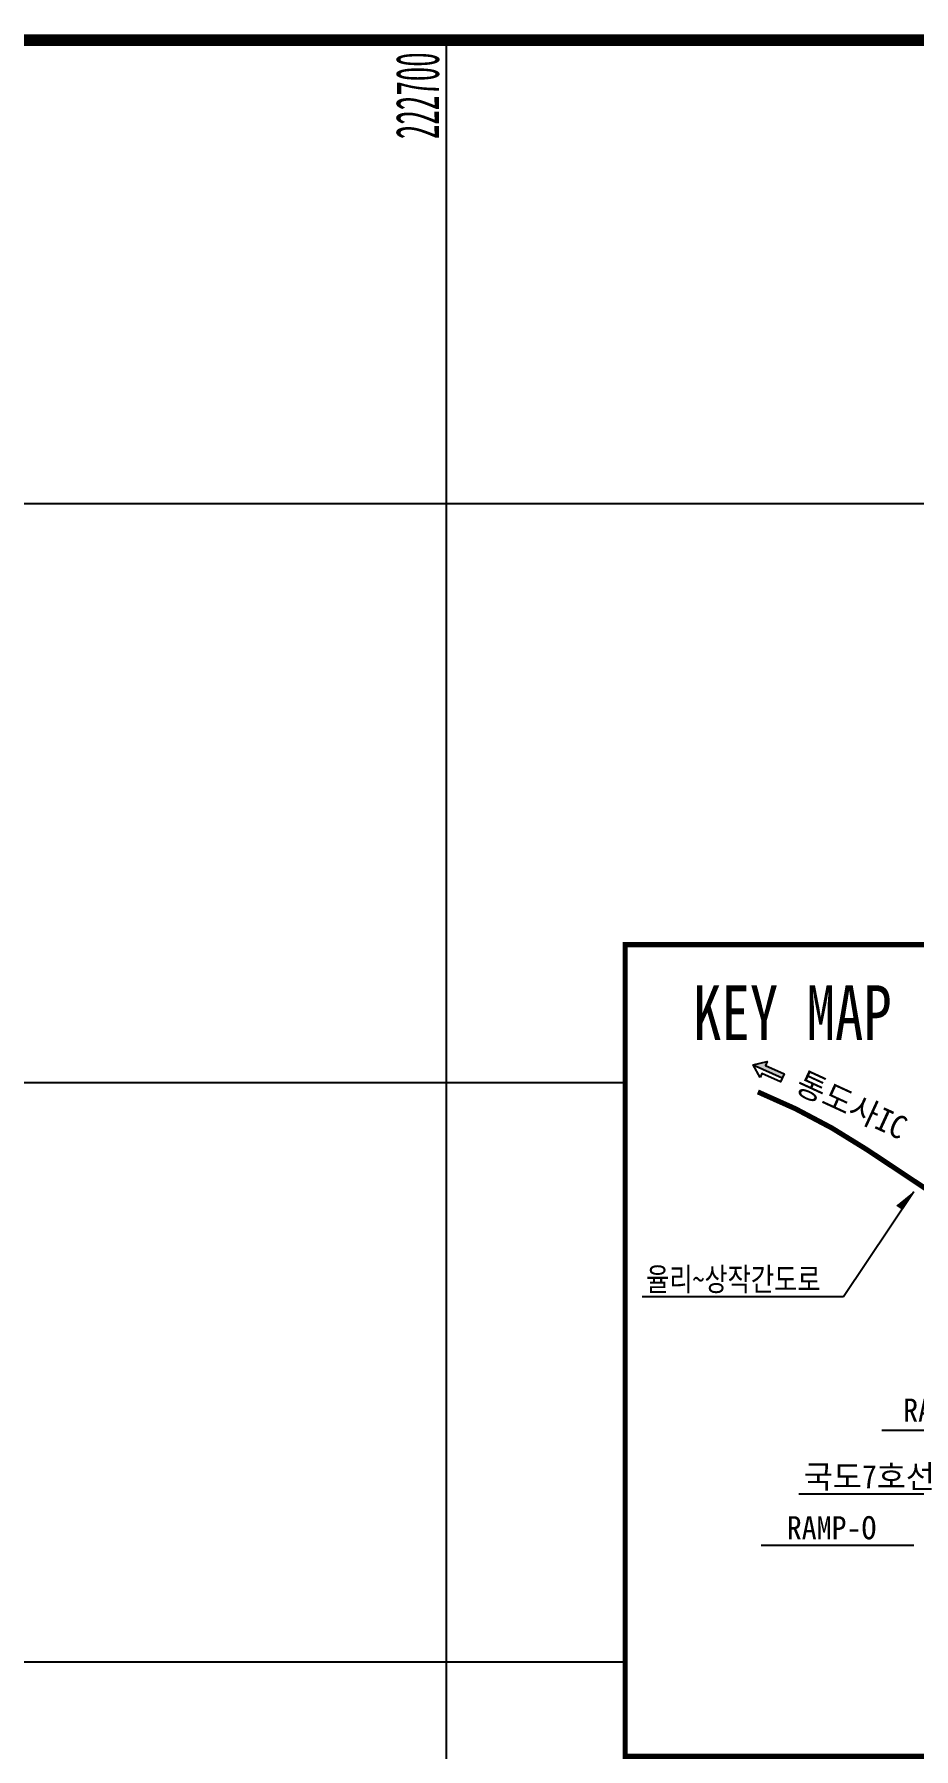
# Model space of a CAD drawing. Extents: x 221399 to 223677, y 223629 to 224581.
# Drawn here: x 222628.7 to 222780.7, y 224285 to 224581 of the extents above; entities that cross this region are included whole.
import ezdxf
from ezdxf.enums import TextEntityAlignment as Align

# ---------------------------------------------------------------- set-up
doc = ezdxf.new("R2010")
doc.units = 0
doc.header["$MEASUREMENT"] = 0
doc.linetypes.add('HIDDEN', pattern=[0.375, 0.25, -0.125])
doc.layers.get('0').update_dxf_attribs({"linetype": 'CONTINUOUS'})
for name, color, linetype in [('CA-ALGN-국도7호선', 2, 'CONTINUOUS'), ('CA-LEAL', 1, 'CONTINUOUS'), ('CA-TEXT', 3, 'CONTINUOUS'), ('CV-GRID-BORD', 4, 'CONTINUOUS'), ('CV-GRID-LINE', 1, 'CONTINUOUS'), ('CV-GRID-TEXT', 4, 'CONTINUOUS'), ('CZ-LIN1', 7, 'CONTINUOUS'), ('CZ-SYMB', 2, 'CONTINUOUS'), ('CZ-TEX1', 6, 'CONTINUOUS'), ('CZ-TEXT', 3, 'CONTINUOUS')]:
    doc.layers.add(name, color=color, linetype=linetype)
doc.styles.add('GHS', font='DotumChe.ttf')
doc.styles.add('견고딕', font='DotumChe.ttf')
doc.styles.add('돋움체', font='DotumChe.ttf')

# ---------------------------------------------------------------- blocks, each defined once
blk = doc.blocks.new('CZDIRA2')
blk.add_hatch(color=256).paths.add_polyline_path([(0, 0), (0, -2), (9.33, -2), (9.33, -4), (14.67, 0)])
blk.add_line((14.67, 0), (0, 0))
blk.add_lwpolyline([(9.33, 4), (14.67, 0), (9.33, -4), (9.33, -2), (0, -2), (0, 2), (9.33, 2)], close=True)

msp = doc.modelspace()

# ---------------------------------------------------------------- hatches: boundary and pattern name
at = {"layer": 'CA-LEAL'}
msp.add_hatch(color=256, dxfattribs=at).paths.add_polyline_path([(222777.79, 224378.83), (222778.72, 224378.21), (222780.72, 224381.21)])

# ---------------------------------------------------------------- linework, layer by layer
at = {"layer": 'CA-ALGN-국도7호선', "linetype": 'HIDDEN', "const_width": 0.885, "flags": 128}
msp.add_lwpolyline([(222791.58, 224375.85), (222772.63, 224388.42, 0.049731), (222753.78, 224398.39, 0.049731)], format="xyb", dxfattribs=at)
at = {"layer": 'CA-LEAL'}
for p, q in [((222768.61, 224363.04), (222780.72, 224381.21)), ((222777.79, 224378.83), (222778.72, 224378.21)), ((222733.79, 224363.04), (222768.61, 224363.04)), ((222775.23, 224339.98), (222800.65, 224339.98)), ((222760.86, 224328.98), (222787.25, 224328.98)), ((222754.35, 224320.15), (222780.74, 224320.15))]:
    msp.add_line(p, q, dxfattribs=at)
at = {"layer": 'CV-GRID-BORD', "const_width": 2}
msp.add_lwpolyline([(221400, 223630), (221400, 224580), (223030, 224580), (223030, 223630)], close=True, dxfattribs=at)
at = {"layer": 'CV-GRID-LINE'}
for points in [[(222700, 223630), (222700, 224580)], [(221400, 224500), (223030, 224500)], [(221400, 224400), (221500, 224400), (221600, 224400), (221700, 224400), (221800, 224400), (221900, 224400), (222000, 224400), (222100, 224400), (222200, 224400), (222300, 224400), (222400, 224400), (222500, 224400), (222600, 224400), (222700, 224400), (222730.86, 224400)], [(221400, 224300), (222730.86, 224300)]]:
    msp.add_lwpolyline(points, dxfattribs=at)
at = {"layer": 'CZ-LIN1', "const_width": 0.895}
msp.add_lwpolyline([(222730.86, 224283.68), (222985.48, 224283.68), (222985.48, 224423.8), (222730.86, 224423.8)], close=True, dxfattribs=at)

# ---------------------------------------------------------------- block references
at = {"layer": 'CZ-SYMB', "xscale": 0.3763583999972062, "yscale": 0.3763584000189439, "zscale": 0.3763584, "rotation": 156.0590272519258}
msp.add_blockref('CZDIRA2', (222758, 224400.82), dxfattribs=at)

# ---------------------------------------------------------------- texts
at = {"layer": 'CA-TEXT', "style": '돋움체', "width": 0.8}
msp.add_text('율리~상작간도로', height=3.996, dxfattribs=at).set_placement((222734.47, 224364.03, -220.73))
at = {"layer": 'CA-TEXT', "style": '돋움체'}
for s, p in [('RAMP-G', (222778.89, 224341.45, -147.15)), ('국도7호선', (222761.73, 224329.97, -220.73)), ('RAMP-O', (222758.78, 224321.14, -220.73))]:
    msp.add_text(s, height=3.996, dxfattribs=at).set_placement(p)
at = {"layer": 'CV-GRID-TEXT', "style": 'GHS', "width": 0.488932}
msp.add_text('222700', height=7.5, rotation=90, dxfattribs=at).set_placement((222698.69, 224562.89), (222698.69, 224577.89), align=Align.FIT)
at = {"layer": 'CZ-TEX1', "style": '견고딕', "width": 0.8}
msp.add_text('KEY MAP', height=9.484, dxfattribs=at).set_placement((222759.76, 224407.33), align=Align.CENTER)
at = {"layer": 'CZ-TEXT', "style": '돋움체'}
msp.add_text('통도사IC', height=3.996, rotation=335.277, dxfattribs=at).set_placement((222759.98, 224398.54, -220.73))

doc.saveas('drawing.dxf')
